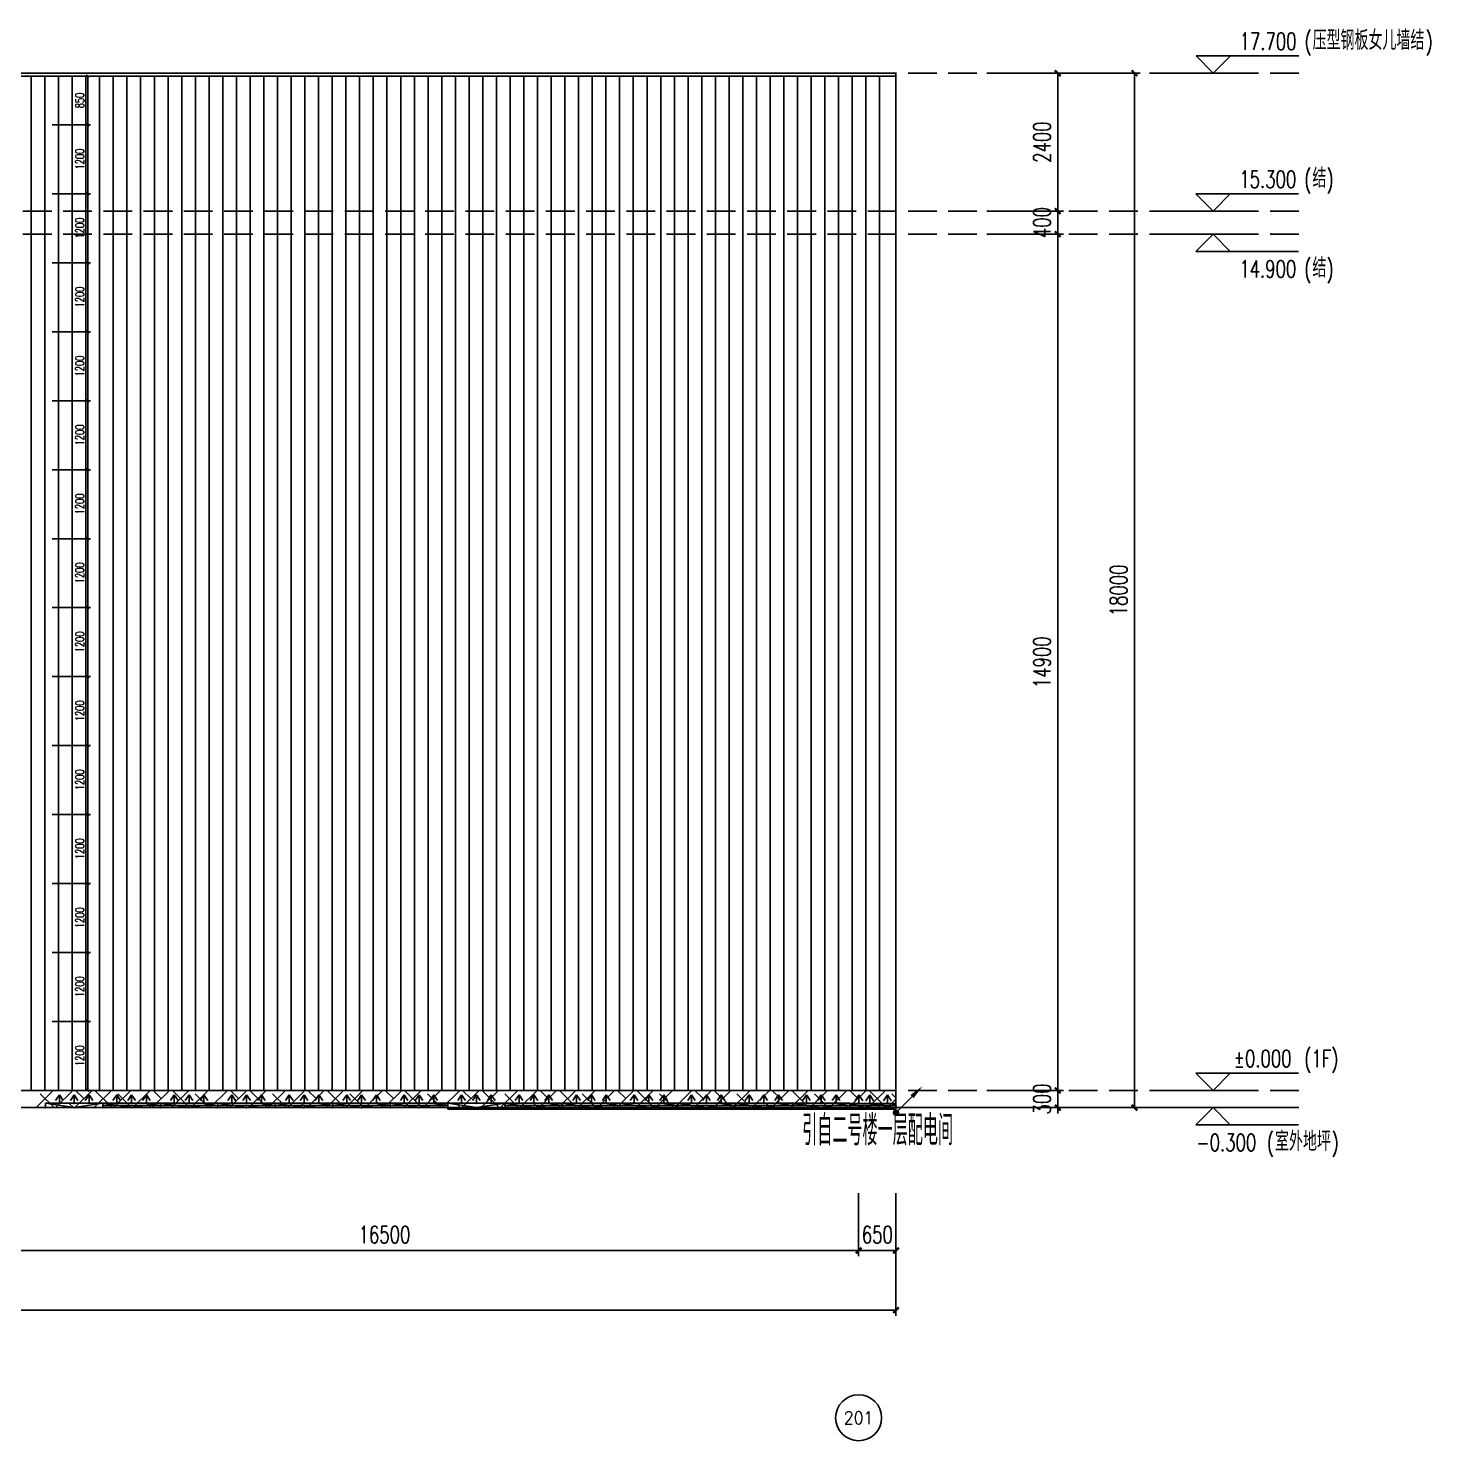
# Model space of a CAD drawing. Extents: x -2377130 to 293730, y -2 to 754590.
# Drawn here: x -1168344 to -1143940, y 511142 to 535719 of the extents above; entities that cross this region are included whole.
import ezdxf
from ezdxf.enums import TextEntityAlignment as Align

# ---------------------------------------------------------------- set-up
doc = ezdxf.new("R2010")
doc.units = 0
doc.header["$LTSCALE"] = 1000
doc.header["$MEASUREMENT"] = 0
doc.linetypes.add('__DASH', pattern=[0.35, 0.25, -0.1])
doc.linetypes.add('DOTE', pattern=[2.42, 2, -0.2, 0.02, -0.2])
doc.layers.add('.灯具', color=3, linetype='Continuous', lineweight=25)
for name, color, linetype in [('A-AXIS-D', 1, 'Continuous'), ('A-AXIS-DOTE', 14, 'DOTE'), ('A-AXIS-DP', 126, 'Continuous'), ('A-HATCH-2', 251, 'Continuous'), ('A-LIN-V', 9, 'Continuous'), ('AS-WALL', 40, 'Continuous'), ('DIM-照明', 3, 'Continuous'), ('DIM_ELEV', 3, 'Continuous'), ('EQUIP-照明', 3, 'Continuous'), ('LWIRE', 4, 'Continuous'), ('PUB_TEXT', 7, 'Continuous'), ('照明-灯具', 3, 'Continuous')]:
    doc.layers.add(name, color=color, linetype=linetype)
doc.styles.add('_TCH_AXIS', font='COMPLEX', dxfattribs={"bigfont": 'GBCBIG'})
doc.styles.add('_TCH_DIM', font='SIMPLEX', dxfattribs={"bigfont": 'GBCBIG'})
doc.styles.add('_TCH_DIM_T3', font='SIMPLEX', dxfattribs={"width": 0.705882, "bigfont": 'GBCBIG'})
doc.styles.add('_TEL_DIM', font='SIMPLEX', dxfattribs={"width": 0.8, "height": 3.5, "bigfont": 'HZTXT'})
doc.styles.add('A-DIM_T3', font='SIMPLEX', dxfattribs={"width": 0.705882, "bigfont": 'GBCBIG'})
doc.styles.get("Standard").update_dxf_attribs({"font": 'gbenor.shx', "bigfont": 'gbcbig.shx'})
doc.styles.add('TG_LINETYPE', font='SIMPLEX', dxfattribs={"width": 0.8, "height": 3, "bigfont": 'HZTXT'})
doc.linetypes.add('灯带', pattern='A,0.4,-0.9,["线条1",TG_LINETYPE,S=0.1,R=0,X=-0.8,Y=-0.15],0', length=1.3)

# ---------------------------------------------------------------- blocks, each defined once
blk = doc.blocks.new('_ArchTick')
at = {"color": 0, "linetype": 'ByBlock', "const_width": 0.4}
blk.add_lwpolyline([(-0.5, -0.5), (0.5, 0.5)], dxfattribs=at)
blk = doc.blocks.new('12z7')
at = {"color": 3}
blk.add_lwpolyline([(12024483, 121558), (12024983, 121483), (12025483, 121558)], dxfattribs=at)
for p in [(12024483, 121520), (12024983, 121483), (12024984, 121558), (12025483, 121520)]:
    blk.add_point(p, dxfattribs=at)
at = {"layer": '照明-灯具', "color": 3}
for p, q in [((12024726, 121707), (12024659, 121607)), ((12024726, 121558), (12024726, 121707)), ((12024726, 121707), (12024792, 121607)), ((12024984, 121707), (12024917, 121607)), ((12024984, 121558), (12024984, 121707)), ((12024984, 121707), (12025050, 121607)), ((12025242, 121707), (12025175, 121607)), ((12025242, 121558), (12025242, 121707)), ((12025242, 121707), (12025308, 121607))]:
    blk.add_line(p, q, dxfattribs=at)
blk.add_lwpolyline([(12024483, 121558), (12025483, 121558), (12025483, 121483), (12024483, 121483)], close=True, dxfattribs=at)
for p in [(12024483, 121520), (12024483, 121483), (12024983, 121558), (12024984, 121558)]:
    blk.add_point(p, dxfattribs=at)
at = {"layer": '照明-灯具', "color": 3, "style": '_TEL_DIM', "flags": 1}
for tag in ['A', 'REMARK']:
    blk.add_attdef(tag, text='', height=0.01, dxfattribs=at).set_placement((12024984, 121558), align=Align.MIDDLE_CENTER)
blk = doc.blocks.new('$equip_U$00000150(SEELE-PC)')
at = {"color": 8}
for p in [(0, 0), (-1, -0.075), (0, -0.15), (1, -0.075)]:
    blk.add_point(p, dxfattribs=at)
at = {"color": 8, "xscale": 0.002, "yscale": 0.002, "zscale": 0.002}
blk.add_blockref('12z7', (-24049.967, -243.115), dxfattribs=at)
at = {"color": 7, "style": '_TEL_DIM', "flags": 1}
for tag in ['A', 'REMARK']:
    blk.add_attdef(tag, text='', height=0.00002, dxfattribs=at).set_placement((0, 0), align=Align.MIDDLE_CENTER)
blk = doc.blocks.new('$equip_U$00000075(LAPTOP-0UNQ9FSO)')
at = {"color": 4, "linetype": '灯带'}
blk.add_blockref('$equip_U$00000150(SEELE-PC)', (1, 0.15), dxfattribs=at)
at = {"color": 7, "style": '_TEL_DIM', "flags": 1}
for tag in ['A', 'REMARK']:
    blk.add_attdef(tag, text='', height=0.00002, dxfattribs=at).set_placement((0, 0), align=Align.MIDDLE_CENTER)
blk = doc.blocks.new('146x')
at = {"color": 3}
blk.add_lwpolyline([(12025517, 121565), (12025767, 121490), (12026017, 121565)], dxfattribs=at)
for p in [(12025517, 121527), (12025767, 121565), (12025767, 121490), (12026017, 121527), (12026017, 121527)]:
    blk.add_point(p, dxfattribs=at)
at = {"layer": '照明-灯具', "color": 3}
for p, q in [((12025673, 121711), (12025607, 121611)), ((12025673, 121711), (12025739, 121611)), ((12025673, 121565), (12025673, 121711)), ((12025861, 121711), (12025795, 121611)), ((12025861, 121565), (12025861, 121711)), ((12025861, 121711), (12025927, 121611))]:
    blk.add_line(p, q, dxfattribs=at)
blk.add_lwpolyline([(12025517, 121565), (12026017, 121565), (12026017, 121490), (12025517, 121490)], close=True, dxfattribs=at)
for p in [(12025517, 121527), (12025517, 121527), (12025517, 121490), (12025517, 121490), (12025767, 121565), (12025767, 121565), (12025767, 121490), (12026017, 121527), (12026017, 121527), (12026017, 121490)]:
    blk.add_point(p, dxfattribs=at)
at = {"layer": '照明-灯具', "color": 3, "style": '_TEL_DIM', "flags": 1}
for tag, p in [('A', (12025767, 121565)), ('REMARK', (12025767, 121565)), ('REMARK', (12025767, 121490)), ('A', (12025767, 121490))]:
    blk.add_attdef(tag, text='', height=0.01, dxfattribs=at).set_placement(p, align=Align.MIDDLE_CENTER)
blk = doc.blocks.new('$equip_U$00000151(SEELE-PC)')
at = {"color": 8}
for p in [(0, 0), (-0.5, -0.075), (0, -0.15), (0.5, -0.075)]:
    blk.add_point(p, dxfattribs=at)
at = {"color": 8, "xscale": 0.002, "yscale": 0.002, "zscale": 0.002}
blk.add_blockref('146x', (-24051.534, -243.13), dxfattribs=at)
at = {"color": 7, "style": '_TEL_DIM', "flags": 1}
for tag in ['A', 'REMARK']:
    blk.add_attdef(tag, text='', height=0.00002, dxfattribs=at).set_placement((0, 0), align=Align.MIDDLE_CENTER)
blk = doc.blocks.new('$equip_U$00000076(LAPTOP-0UNQ9FSO)')
at = {"color": 4}
blk.add_blockref('$equip_U$00000151(SEELE-PC)', (0.5, 0.15), dxfattribs=at)
at = {"color": 7, "style": '_TEL_DIM', "flags": 1}
for tag in ['A', 'REMARK']:
    blk.add_attdef(tag, text='', height=0.00002, dxfattribs=at).set_placement((0, 0), align=Align.MIDDLE_CENTER)
blk = doc.blocks.new('2134z')
at = {"color": 3}
blk.add_lwpolyline([(12026076, 121565), (12026226, 121490), (12026376, 121565)], dxfattribs=at)
for p in [(12026226, 121565), (12026226, 121490), (12026376, 121527)]:
    blk.add_point(p, dxfattribs=at)
at = {"layer": '照明-灯具', "color": 3}
for p, q in [((12026226, 121711), (12026160, 121611)), ((12026226, 121565), (12026226, 121711)), ((12026226, 121711), (12026292, 121611)), ((12026076, 121565), (12026376, 121565)), ((12026076, 121490), (12026076, 121565)), ((12026376, 121490), (12026076, 121490)), ((12026376, 121565), (12026376, 121490))]:
    blk.add_line(p, q, dxfattribs=at)
for p in [(12026226, 121565), (12026226, 121490), (12026376, 121527), (12026376, 121490)]:
    blk.add_point(p, dxfattribs=at)
at = {"layer": '照明-灯具', "color": 3, "style": '_TEL_DIM', "flags": 1}
for tag in ['A', 'REMARK']:
    blk.add_attdef(tag, text='', height=0.01, dxfattribs=at).set_placement((12026226, 121565), align=Align.MIDDLE_CENTER)
blk = doc.blocks.new('$equip_U$00000152(SEELE-PC)')
at = {"color": 8}
for p in [(0.001, 0), (-0.299, -0.075), (0.001, -0.15), (0.301, -0.075)]:
    blk.add_point(p, dxfattribs=at)
at = {"color": 8, "xscale": 0.002, "yscale": 0.002, "zscale": 0.002}
blk.add_blockref('2134z', (-24052.451, -243.13), dxfattribs=at)
at = {"color": 7, "style": '_TEL_DIM', "flags": 1}
for tag in ['A', 'REMARK']:
    blk.add_attdef(tag, text='', height=0.00002, dxfattribs=at).set_placement((0, 0), align=Align.MIDDLE_CENTER)
blk = doc.blocks.new('$equip_U$00000077(LAPTOP-0UNQ9FSO)')
at = {"color": 4, "linetype": '灯带'}
blk.add_blockref('$equip_U$00000152(SEELE-PC)', (0.299, 0.15), dxfattribs=at)
at = {"color": 7, "style": '_TEL_DIM', "flags": 1}
for tag in ['A', 'REMARK']:
    blk.add_attdef(tag, text='', height=0.00002, dxfattribs=at).set_placement((0, 0), align=Align.MIDDLE_CENTER)
blk = doc.blocks.new('$TelecSys$00000079')
for p, q in [((0.7, 0.7), (0, 0)), ((0.104, 0.104), (0.104, 0.104)), ((-0.104, -0.104), (-0.104, -0.104))]:
    blk.add_line(p, q)
at = {"const_width": 0.142}
blk.add_lwpolyline([(-0.071, 0, 1), (0.071, 0, 1)], format="xyb", close=True, dxfattribs=at)
blk.add_solid([(0.63, 0.77), (0.77, 0.63), (1.15, 1.15)])
at = {"width": 0.8, "flags": 9}
blk.add_attdef('A', (0, 0), '', height=0.00002, dxfattribs=at)

msp = doc.modelspace()

# ---------------------------------------------------------------- linework, layer by layer
at = {"color": 0, "linetype": 'ByBlock', "const_width": 20}
for points in [[(-1167285, 534862.5), (-1167335, 534912.5)], [(-1167335, 534062.5), (-1167285, 534012.5)], [(-1167285, 534012.5), (-1167335, 534062.5)], [(-1167335, 532862.5), (-1167285, 532812.5)], [(-1167285, 532812.5), (-1167335, 532862.5)], [(-1167335, 531662.5), (-1167285, 531612.5)], [(-1167285, 531612.5), (-1167335, 531662.5)], [(-1167335, 530462.5), (-1167285, 530412.5)], [(-1167285, 530412.5), (-1167335, 530462.5)], [(-1167335, 529262.5), (-1167285, 529212.5)], [(-1167285, 529212.5), (-1167335, 529262.5)], [(-1167335, 528062.5), (-1167285, 528012.5)], [(-1167285, 528012.5), (-1167335, 528062.5)], [(-1167335, 526862.5), (-1167285, 526812.5)], [(-1167285, 526812.5), (-1167335, 526862.5)], [(-1167335, 525662.5), (-1167285, 525612.5)], [(-1167285, 525612.5), (-1167335, 525662.5)], [(-1167335, 524462.5), (-1167285, 524412.5)], [(-1167285, 524412.5), (-1167335, 524462.5)], [(-1167335, 523262.5), (-1167285, 523212.5)], [(-1167285, 523212.5), (-1167335, 523262.5)], [(-1167335, 522062.5), (-1167285, 522012.5)], [(-1167285, 522012.5), (-1167335, 522062.5)], [(-1167335, 520862.5), (-1167285, 520812.5)], [(-1167285, 520812.5), (-1167335, 520862.5)], [(-1167335, 519662.5), (-1167285, 519612.5)], [(-1167285, 519612.5), (-1167335, 519662.5)], [(-1167335, 518462.5), (-1167285, 518412.5)], [(-1167285, 518412.5), (-1167335, 518462.5)], [(-1167335, 517262.5), (-1167285, 517212.5)]]:
    msp.add_lwpolyline(points, dxfattribs=at)
at = {"layer": 'A-AXIS-D', "color": 8}
for p, q in [((-1151663.1, 534937.5), (-1150329.8, 534937.5)), ((-1150429.8, 532537.5), (-1150429.8, 534937.5)), ((-1150328.1, 534937.5), (-1148994.8, 534937.5)), ((-1149094.8, 516937.4), (-1149094.8, 534937.5)), ((-1150429.8, 532537.5), (-1150429.8, 532637.5)), ((-1151663.1, 532537.5), (-1150329.8, 532537.5)), ((-1151663.1, 532537.5), (-1150329.8, 532537.5)), ((-1150429.8, 532137.5), (-1150429.8, 532537.5)), ((-1151663.1, 532137.5), (-1150329.8, 532137.5)), ((-1151663.1, 532137.5), (-1150329.8, 532137.5)), ((-1150429.8, 517237.5), (-1150429.8, 532137.5)), ((-1150429.8, 532137.5), (-1150429.8, 532037.5)), ((-1151663.1, 517237.5), (-1150329.8, 517237.5)), ((-1151663.1, 517237.5), (-1150329.8, 517237.5)), ((-1150429.8, 517237.5), (-1150429.8, 517337.5)), ((-1150429.8, 516937.4), (-1150429.8, 517237.5)), ((-1151663.1, 516937.4), (-1150329.8, 516937.4)), ((-1150429.8, 516937.4), (-1150429.8, 516837.5)), ((-1150328.1, 516937.4), (-1148994.8, 516937.4)), ((-1153895, 515450), (-1153895, 514353.4)), ((-1153895, 515450), (-1153895, 514353.4)), ((-1153245, 515450), (-1153245, 513313.4)), ((-1153245, 515450), (-1153245, 514353.4)), ((-1170395, 514453.4), (-1153895, 514453.4)), ((-1153895, 514453.4), (-1153245, 514453.4)), ((-1237045, 513413.4), (-1153245, 513413.4))]:
    msp.add_line(p, q, dxfattribs=at)
msp.add_circle((-1153895, 511541.7), 400, dxfattribs=at)
at = {"layer": 'A-AXIS-DOTE', "color": 8, "linetype": '__DASH', "ltscale": 2}
for p, q in [((-1146235.9, 534937.5), (-1244054.1, 534937.5)), ((-1146235.9, 532537.5), (-1244054.1, 532537.5)), ((-1146235.9, 532137.5), (-1244054.1, 532137.5)), ((-1146235.9, 517237.5), (-1244054.1, 517237.5))]:
    msp.add_line(p, q, dxfattribs=at)
at = {"layer": 'A-AXIS-DP', "color": 8}
for p, q in [((-1167925, 534887.5), (-1167260, 534887.5)), ((-1167310, 534037.5), (-1167310, 534887.5)), ((-1167925, 534037.5), (-1167260, 534037.5)), ((-1167925, 534037.5), (-1167260, 534037.5)), ((-1167310, 532837.5), (-1167310, 534037.5)), ((-1167925, 532837.5), (-1167260, 532837.5)), ((-1167925, 532837.5), (-1167260, 532837.5)), ((-1167310, 531637.5), (-1167310, 532837.5)), ((-1167925, 531637.5), (-1167260, 531637.5)), ((-1167925, 531637.5), (-1167260, 531637.5)), ((-1167310, 530437.5), (-1167310, 531637.5)), ((-1167925, 530437.5), (-1167260, 530437.5)), ((-1167925, 530437.5), (-1167260, 530437.5)), ((-1167310, 529237.5), (-1167310, 530437.5)), ((-1167925, 529237.5), (-1167260, 529237.5)), ((-1167925, 529237.5), (-1167260, 529237.5)), ((-1167310, 528037.5), (-1167310, 529237.5)), ((-1167925, 528037.5), (-1167260, 528037.5)), ((-1167925, 528037.5), (-1167260, 528037.5)), ((-1167310, 526837.5), (-1167310, 528037.5)), ((-1167925, 526837.5), (-1167260, 526837.5)), ((-1167925, 526837.5), (-1167260, 526837.5)), ((-1167310, 525637.5), (-1167310, 526837.5)), ((-1167925, 525637.5), (-1167260, 525637.5)), ((-1167925, 525637.5), (-1167260, 525637.5)), ((-1167310, 524437.5), (-1167310, 525637.5)), ((-1167925, 524437.5), (-1167260, 524437.5)), ((-1167925, 524437.5), (-1167260, 524437.5)), ((-1167310, 523237.5), (-1167310, 524437.5)), ((-1167925, 523237.5), (-1167260, 523237.5)), ((-1167925, 523237.5), (-1167260, 523237.5)), ((-1167310, 522037.5), (-1167310, 523237.5)), ((-1167925, 522037.5), (-1167260, 522037.5)), ((-1167925, 522037.5), (-1167260, 522037.5)), ((-1167310, 520837.5), (-1167310, 522037.5)), ((-1167925, 520837.5), (-1167260, 520837.5)), ((-1167925, 520837.5), (-1167260, 520837.5)), ((-1167310, 519637.5), (-1167310, 520837.5)), ((-1167925, 519637.5), (-1167260, 519637.5)), ((-1167925, 519637.5), (-1167260, 519637.5)), ((-1167310, 518437.5), (-1167310, 519637.5)), ((-1167925, 518437.5), (-1167260, 518437.5)), ((-1167925, 518437.5), (-1167260, 518437.5)), ((-1167310, 517237.5), (-1167310, 518437.5)), ((-1167925, 517237.5), (-1167260, 517237.5))]:
    msp.add_line(p, q, dxfattribs=at)
at = {"layer": 'A-HATCH-2', "color": 8, "linetype": 'Continuous'}
for p, q in [((-1168292.9, 517237.5), (-1168292.9, 534887.5)), ((-1168054.7, 517237.5), (-1168054.7, 534887.5)), ((-1167816.6, 517237.5), (-1167816.6, 534887.5)), ((-1167578.5, 517237.5), (-1167578.5, 534887.5)), ((-1167340.4, 517237.5), (-1167340.4, 534887.5)), ((-1167102.2, 517237.5), (-1167102.2, 534887.5)), ((-1166864.1, 517237.5), (-1166864.1, 534887.5)), ((-1166626, 517237.5), (-1166626, 534887.5)), ((-1166387.9, 517237.5), (-1166387.9, 534887.5)), ((-1166149.7, 517237.5), (-1166149.7, 534887.5)), ((-1165911.6, 517237.5), (-1165911.6, 534887.5)), ((-1165673.5, 517237.5), (-1165673.5, 534887.5)), ((-1165435.4, 517237.5), (-1165435.4, 534887.5)), ((-1165197.2, 517237.5), (-1165197.2, 534887.5)), ((-1164959.1, 517237.5), (-1164959.1, 534887.5)), ((-1164721, 517237.5), (-1164721, 534887.5)), ((-1164482.9, 517237.5), (-1164482.9, 534887.5)), ((-1164244.7, 517237.5), (-1164244.7, 534887.5)), ((-1164006.6, 517237.5), (-1164006.6, 534887.5)), ((-1163768.5, 517237.5), (-1163768.5, 534887.5)), ((-1163530.4, 517237.5), (-1163530.4, 534887.5)), ((-1163292.2, 517237.5), (-1163292.2, 534887.5)), ((-1163054.1, 517237.5), (-1163054.1, 534887.5)), ((-1162816, 517237.5), (-1162816, 534887.5)), ((-1162577.9, 517237.5), (-1162577.9, 534887.5)), ((-1162339.7, 517237.5), (-1162339.7, 534887.5)), ((-1162101.6, 517237.5), (-1162101.6, 534887.5)), ((-1161863.5, 517237.5), (-1161863.5, 534887.5)), ((-1161625.4, 517237.5), (-1161625.4, 534887.5)), ((-1161387.2, 517237.5), (-1161387.2, 534887.5)), ((-1161149.1, 517237.5), (-1161149.1, 534887.5)), ((-1160911, 517237.5), (-1160911, 534887.5)), ((-1160672.9, 517237.5), (-1160672.9, 534887.5)), ((-1160434.7, 517237.5), (-1160434.7, 534887.5)), ((-1160196.6, 517237.5), (-1160196.6, 534887.5)), ((-1159958.5, 517237.5), (-1159958.5, 534887.5)), ((-1159720.4, 517237.5), (-1159720.4, 534887.5)), ((-1159482.2, 517237.5), (-1159482.2, 534887.5)), ((-1159244.1, 517237.5), (-1159244.1, 534887.5)), ((-1159006, 517237.5), (-1159006, 534887.5)), ((-1158767.9, 517237.5), (-1158767.9, 534887.5)), ((-1158529.7, 517237.5), (-1158529.7, 534887.5)), ((-1158291.6, 517237.5), (-1158291.6, 534887.5)), ((-1158053.5, 517237.5), (-1158053.5, 534887.5)), ((-1157815.4, 517237.5), (-1157815.4, 534887.5)), ((-1157577.2, 517237.5), (-1157577.2, 534887.5)), ((-1157339.1, 517237.5), (-1157339.1, 534887.5)), ((-1157101, 517237.5), (-1157101, 534887.5)), ((-1156862.9, 517237.5), (-1156862.9, 534887.5)), ((-1156624.7, 517237.5), (-1156624.7, 534887.5)), ((-1156386.6, 517237.5), (-1156386.6, 534887.5)), ((-1156148.5, 517237.5), (-1156148.5, 534887.5)), ((-1155910.4, 517237.5), (-1155910.4, 534887.5)), ((-1155672.2, 517237.5), (-1155672.2, 534887.5)), ((-1155434.1, 517237.5), (-1155434.1, 534887.5)), ((-1155196, 517237.5), (-1155196, 534887.5)), ((-1154957.9, 517237.5), (-1154957.9, 534887.5)), ((-1154719.7, 517237.5), (-1154719.7, 534887.5)), ((-1154481.6, 517237.5), (-1154481.6, 534887.5)), ((-1154243.5, 517237.5), (-1154243.5, 534887.5)), ((-1154005.4, 517237.5), (-1154005.4, 534887.5)), ((-1153767.2, 517237.5), (-1153767.2, 534887.5)), ((-1153529.1, 517237.5), (-1153529.1, 534887.5)), ((-1168207.6, 516937.4), (-1167907.6, 517237.5)), ((-1167893.8, 516937.4), (-1168134.9, 517178.6)), ((-1167870.8, 516937.4), (-1167570.8, 517237.5)), ((-1167534.1, 516937.4), (-1167234.1, 517237.5)), ((-1167377.2, 517094.4), (-1167520.2, 517237.5)), ((-1167197.3, 516937.4), (-1166897.3, 517237.5)), ((-1166883.5, 516937.4), (-1167183.5, 517237.5)), ((-1166860.6, 516937.4), (-1166560.6, 517237.5)), ((-1166546.7, 516937.4), (-1166787.8, 517178.6)), ((-1166523.8, 516937.4), (-1166223.8, 517237.5)), ((-1166187.1, 516937.4), (-1165887.1, 517237.5)), ((-1166030.1, 517094.4), (-1166173.2, 517237.5)), ((-1165850.3, 516937.4), (-1165550.3, 517237.5)), ((-1165536.5, 516937.4), (-1165836.5, 517237.5)), ((-1165513.5, 516937.4), (-1165213.5, 517237.5)), ((-1165199.7, 516937.4), (-1165440.8, 517178.6)), ((-1165176.8, 516937.4), (-1164876.8, 517237.5)), ((-1164840, 516937.4), (-1164540, 517237.5)), ((-1164683.1, 517094.4), (-1164826.2, 517237.5)), ((-1164503.3, 516937.4), (-1164203.3, 517237.5)), ((-1164189.4, 516937.4), (-1164489.4, 517237.5)), ((-1164166.5, 516937.4), (-1163866.5, 517237.5)), ((-1163852.7, 516937.4), (-1164093.8, 517178.6)), ((-1163829.7, 516937.4), (-1163529.7, 517237.5)), ((-1163493, 516937.4), (-1163193, 517237.5)), ((-1163336.1, 517094.4), (-1163479.1, 517237.5)), ((-1163156.2, 516937.4), (-1162856.2, 517237.5)), ((-1162842.4, 516937.4), (-1163142.4, 517237.5)), ((-1162819.5, 516937.4), (-1162519.5, 517237.5)), ((-1162505.6, 516937.4), (-1162746.7, 517178.6)), ((-1162482.7, 516937.4), (-1162182.7, 517237.5)), ((-1162145.9, 516937.4), (-1161845.9, 517237.5)), ((-1161989, 517094.4), (-1162132.1, 517237.5)), ((-1161809.2, 516937.4), (-1161509.2, 517237.5)), ((-1161495.3, 516937.4), (-1161795.3, 517237.5)), ((-1161472.4, 516937.4), (-1161172.4, 517237.5)), ((-1161158.6, 516937.4), (-1161399.7, 517178.6)), ((-1161135.7, 516937.4), (-1160835.7, 517237.5)), ((-1160798.9, 516937.4), (-1160498.9, 517237.5)), ((-1160642, 517094.4), (-1160785.1, 517237.5)), ((-1160462.1, 516937.4), (-1160162.1, 517237.5)), ((-1160148.3, 516937.4), (-1160448.3, 517237.5)), ((-1160125.4, 516937.4), (-1159825.4, 517237.5)), ((-1159811.5, 516937.4), (-1160052.6, 517178.6)), ((-1159788.6, 516937.4), (-1159488.6, 517237.5)), ((-1159451.9, 516937.4), (-1159151.9, 517237.5)), ((-1159294.9, 517094.4), (-1159438, 517237.5)), ((-1159115.1, 516937.4), (-1158815.1, 517237.5)), ((-1158801.3, 516937.4), (-1159101.3, 517237.5)), ((-1158778.3, 516937.4), (-1158478.3, 517237.5)), ((-1158464.5, 516937.4), (-1158705.6, 517178.6)), ((-1158441.6, 516937.4), (-1158141.6, 517237.5)), ((-1158104.8, 516937.4), (-1157804.8, 517237.5)), ((-1157947.9, 517094.4), (-1158091, 517237.5)), ((-1157768.1, 516937.4), (-1157468.1, 517237.5)), ((-1157454.2, 516937.4), (-1157754.2, 517237.5)), ((-1157431.3, 516937.4), (-1157131.3, 517237.5)), ((-1157117.5, 516937.4), (-1157358.6, 517178.6)), ((-1157094.5, 516937.4), (-1156794.5, 517237.5)), ((-1156757.8, 516937.4), (-1156457.8, 517237.5)), ((-1156600.9, 517094.4), (-1156743.9, 517237.5)), ((-1156421, 516937.4), (-1156121, 517237.5)), ((-1156107.2, 516937.4), (-1156407.2, 517237.5)), ((-1156084.3, 516937.4), (-1155784.3, 517237.5)), ((-1155770.4, 516937.4), (-1156011.5, 517178.6)), ((-1155747.5, 516937.4), (-1155447.5, 517237.5)), ((-1155410.7, 516937.4), (-1155110.7, 517237.5)), ((-1155253.8, 517094.4), (-1155396.9, 517237.5)), ((-1155074, 516937.4), (-1154774, 517237.5)), ((-1154760.1, 516937.4), (-1155060.1, 517237.5)), ((-1154737.2, 516937.4), (-1154437.2, 517237.5)), ((-1154423.4, 516937.4), (-1154664.5, 517178.6)), ((-1154400.5, 516937.4), (-1154100.5, 517237.5)), ((-1154063.7, 516937.4), (-1153763.7, 517237.5)), ((-1153906.8, 517094.4), (-1154049.9, 517237.5)), ((-1153726.9, 516937.4), (-1153426.9, 517237.5)), ((-1153413.1, 516937.4), (-1153713.1, 517237.5)), ((-1153245, 517106.1), (-1153317.5, 517178.6)), ((-1167557, 516937.4), (-1167629.7, 517010.2)), ((-1166210, 516937.4), (-1166282.7, 517010.2)), ((-1164862.9, 516937.4), (-1164935.7, 517010.2)), ((-1163515.9, 516937.4), (-1163588.6, 517010.2)), ((-1162168.9, 516937.4), (-1162241.6, 517010.2)), ((-1160821.8, 516937.4), (-1160894.5, 517010.2)), ((-1159474.8, 516937.4), (-1159547.5, 517010.2)), ((-1158127.7, 516937.4), (-1158200.5, 517010.2)), ((-1156780.7, 516937.4), (-1156853.4, 517010.2)), ((-1155433.7, 516937.4), (-1155506.4, 517010.2)), ((-1154086.6, 516937.4), (-1154159.4, 517010.2)), ((-1153390.2, 516937.4), (-1153245, 517082.6))]:
    msp.add_line(p, q, dxfattribs=at)
at = {"layer": 'A-LIN-V', "color": 8}
for p, q in [((-1237045, 534937.5), (-1153245, 534937.5)), ((-1237045, 534887.5), (-1153245, 534887.5)), ((-1153245, 534937.5), (-1153245, 516937.4)), ((-1237045, 517237.5), (-1153245, 517237.5))]:
    msp.add_line(p, q, dxfattribs=at)
at = {"layer": 'AS-WALL', "color": 8}
msp.add_line((-1244054.1, 516937.4), (-1146235.9, 516937.4), dxfattribs=at)
at = {"layer": 'DIM-照明', "color": 6}
for points in [[(-1161045, 516910), (-1161045, 516975), (-1167045, 516975)], [(-1161045, 516910), (-1153270, 516910)], [(-1153245.2, 516850), (-1153245, 516975), (-1160045, 516975)], [(-1153270, 516850), (-1153270, 516910)]]:
    msp.add_lwpolyline(points, dxfattribs=at)
at = {"layer": 'DIM_ELEV', "color": 8}
for p, q in [((-1147723.9, 534937.5), (-1148023.9, 535237.5)), ((-1148023.9, 535237.5), (-1146235.9, 535237.5)), ((-1147723.9, 534937.5), (-1147423.9, 535237.5)), ((-1148423.9, 534937.5), (-1147423.9, 534937.5)), ((-1147728.1, 532537.5), (-1148028.1, 532837.5)), ((-1148028.1, 532837.5), (-1146240.1, 532837.5)), ((-1147728.1, 532537.5), (-1147428.1, 532837.5)), ((-1148428.1, 532537.5), (-1147428.1, 532537.5)), ((-1148428.1, 532137.5), (-1147428.1, 532137.5)), ((-1147728.1, 532137.5), (-1148028.1, 531837.5)), ((-1147728.1, 532137.5), (-1147428.1, 531837.5)), ((-1148028.1, 531837.5), (-1146240.1, 531837.5)), ((-1147728.1, 517237.5), (-1148028.1, 517537.5)), ((-1148028.1, 517537.5), (-1146240.1, 517537.5)), ((-1147728.1, 517237.5), (-1147428.1, 517537.5)), ((-1148428.1, 517237.5), (-1147428.1, 517237.5)), ((-1148428.1, 516937.4), (-1147428.1, 516937.4)), ((-1147728.1, 516937.4), (-1148028.1, 516637.5)), ((-1147728.1, 516937.4), (-1147428.1, 516637.5)), ((-1148028.1, 516637.5), (-1146240.1, 516637.5))]:
    msp.add_line(p, q, dxfattribs=at)

# ---------------------------------------------------------------- block references
at = {"layer": 'A-AXIS-D', "color": 8, "xscale": 100, "yscale": 100, "zscale": 100}
for p, rotation in [((-1150429.8, 534937.5), 90), ((-1149094.8, 534937.5), 90), ((-1150429.8, 532537.5), 270), ((-1150429.8, 532537.5), 270), ((-1150429.8, 532137.5), 90), ((-1150429.8, 532137.5), 90), ((-1150429.8, 517237.5), 270), ((-1150429.8, 517237.5), 270), ((-1150429.8, 516937.4), 90), ((-1149094.8, 516937.4), 270), ((-1153895, 514453.4), 180)]:
    msp.add_blockref('_ArchTick', p, dxfattribs=dict(at, rotation=rotation))
for p in [(-1153895, 514453.4), (-1153245, 514453.4), (-1153245, 513413.4)]:
    msp.add_blockref('_ArchTick', p, dxfattribs=at)
at = {"layer": 'EQUIP-照明', "color": 8, "xscale": 500, "yscale": 500, "zscale": 500, "rotation": 1.728175058413292e-05}
for p in [(-1168045, 516937.4), (-1167045, 516937.4), (-1166045, 516937.4), (-1165045, 516937.4), (-1164045, 516937.4), (-1163045, 516937.4), (-1162045, 516937.4), (-1161045, 516937.4), (-1160045, 516937.4), (-1159045, 516937.4), (-1158045, 516937.4), (-1157045, 516937.4), (-1156045, 516937.4), (-1155045, 516937.4)]:
    msp.add_blockref('$equip_U$00000075(LAPTOP-0UNQ9FSO)', p, dxfattribs=at)
at = {"layer": 'EQUIP-照明', "color": 8, "xscale": 500, "yscale": 500, "zscale": 500}
for name, p in [('$equip_U$00000076(LAPTOP-0UNQ9FSO)', (-1154045, 516937.4)), ('$equip_U$00000077(LAPTOP-0UNQ9FSO)', (-1153545, 516937.4))]:
    msp.add_blockref(name, p, dxfattribs=at)
at = {"layer": 'LWIRE', "color": 6, "xscale": 400, "yscale": 400, "zscale": 400}
msp.add_blockref('$TelecSys$00000079', (-1153245.2, 516850), dxfattribs=at)

# ---------------------------------------------------------------- texts
at = {"layer": '.灯具', "color": 7, "linetype": 'ByBlock', "style": '_TEL_DIM', "width": 0.5}
msp.add_text('引自二号楼一层配电间', height=525, rotation=0.00525, dxfattribs=at).set_placement((-1154877.5, 516281.5))
at = {"layer": 'A-AXIS-D', "color": 7, "char_height": 297.5, "attachment_point": 5, "rotation": 90, "style": '_TCH_DIM_T3'}
for s, insert in [('\\A1;2400', (-1150704.8, 533737.5)), ('\\A1;400', (-1150704.8, 532337.5)), ('\\A1;18000', (-1149369.8, 525937.5)), ('\\A1;14900', (-1150704.8, 524687.5)), ('\\A1;300', (-1150704.8, 517087.5))]:
    msp.add_mtext(s, dxfattribs=dict(at, insert=insert))
at = {"layer": 'A-AXIS-D', "color": 7, "char_height": 297.5, "attachment_point": 5, "style": 'A-DIM_T3'}
for s, insert in [('\\A1;16500', (-1162145, 514728.4)), ('\\A1;650', (-1153570, 514728.4))]:
    msp.add_mtext(s, dxfattribs=dict(at, insert=insert))
at = {"layer": 'A-AXIS-DP', "color": 8, "style": '_TCH_DIM_T3', "width": 0.705882}
for s, p in [('850', (-1167373.1, 534327.5)), ('1200', (-1167373.1, 533262.5)), ('1200', (-1167373.1, 532062.5)), ('1200', (-1167373.1, 530862.5)), ('1200', (-1167373.1, 529662.5)), ('1200', (-1167373.1, 528462.5)), ('1200', (-1167373.1, 527262.5)), ('1200', (-1167373.1, 526062.5)), ('1200', (-1167373.1, 524862.5)), ('1200', (-1167373.1, 523662.5)), ('1200', (-1167373.1, 522462.5)), ('1200', (-1167373.1, 521262.5)), ('1200', (-1167373.1, 520062.5)), ('1200', (-1167373.1, 518862.5)), ('1200', (-1167373.1, 517662.5))]:
    msp.add_text(s, height=148.75, rotation=90, dxfattribs=at).set_placement(p)
at = {"layer": 'PUB_TEXT', "color": 8, "style": '_TCH_DIM', "width": 0.705882}
for s, p in [('17.700', (-1147265.9, 535342.5)), ('(', (-1146135.9, 535342.5)), (')', (-1144029.9, 535342.5)), ('15.300', (-1147270.1, 532942.5)), ('(', (-1146140.1, 532942.5)), (')', (-1145754.4, 532942.5)), ('14.900', (-1147270.1, 531382.5)), ('(', (-1146140.1, 531382.5)), (')', (-1145754.4, 531382.5)), ('%%P0.000', (-1147370.1, 517642.5)), ('(1F)', (-1146140.1, 517642.5)), ('-0.300', (-1148020, 516182.5)), ('(', (-1146790, 516182.5)), (')', (-1145667, 516182.5))]:
    msp.add_text(s, height=297.5, dxfattribs=at).set_placement(p)
at = {"layer": 'PUB_TEXT', "color": 8, "style": '_TCH_DIM'}
for s, height, p in [('压型钢板女儿墙结', 337.59, (-1145995.9, 535342.5)), ('结', 337.6, (-1146000.1, 532942.5)), ('结', 337.6, (-1146000.1, 531382.5)), ('室外地坪', 337.59, (-1146650, 516182.5))]:
    msp.add_text(s, height=height, dxfattribs=at).set_placement(p)
at = {"layer": 'PUB_TEXT', "color": 8, "style": '_TCH_AXIS'}
msp.add_text('201', height=220.59, dxfattribs=at).set_placement((-1154152.4, 511431.4), (-1153637.6, 511431.4), align=Align.FIT)

doc.saveas('drawing.dxf')
